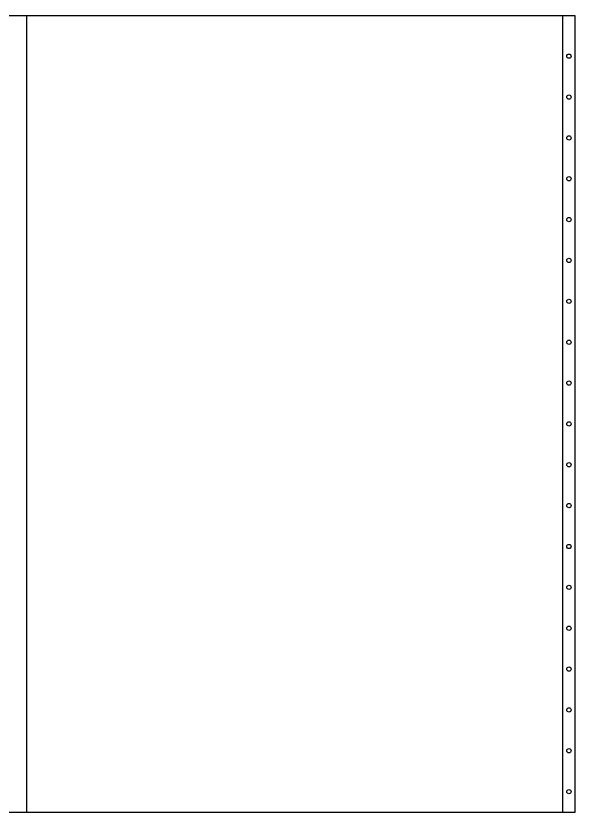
# Model space of a CAD drawing. Header units: metres. Extents: x 0 to 1774, y -720 to 827.
# Drawn here: x 526 to 1074, y 0 to 779 of the extents above; entities that cross this region are included whole.
import ezdxf

# ---------------------------------------------------------------- set-up
doc = ezdxf.new("R2010")
doc.units = ezdxf.units.M

msp = doc.modelspace()

# ---------------------------------------------------------------- linework, layer by layer
at = {"layer": 'RIVET'}
for centre in [(1068.234, 740), (1068.234, 700), (1068.234, 660), (1068.234, 620), (1068.234, 580), (1068.234, 540), (1068.234, 500), (1068.234, 460), (1068.234, 420), (1068.234, 380), (1068.234, 340), (1068.234, 300), (1068.234, 260), (1068.234, 220), (1068.234, 180), (1068.234, 140), (1068.234, 100), (1068.234, 60), (1068.234, 20)]:
    msp.add_circle(centre, 2.1, dxfattribs=at)
at = {"layer": 'ROLL'}
for p, q in [((537.117, 0), (537.117, 779.4)), ((1062.234, 0), (1062.234, 779.4))]:
    msp.add_line(p, q, dxfattribs=at)
at = {"layer": 'TAB'}
for p, q in [((1074.234, 779.4), (0, 779.4)), ((1074.234, 0), (1074.234, 779.4)), ((0, 0), (1074.234, 0))]:
    msp.add_line(p, q, dxfattribs=at)

doc.saveas('drawing.dxf')
